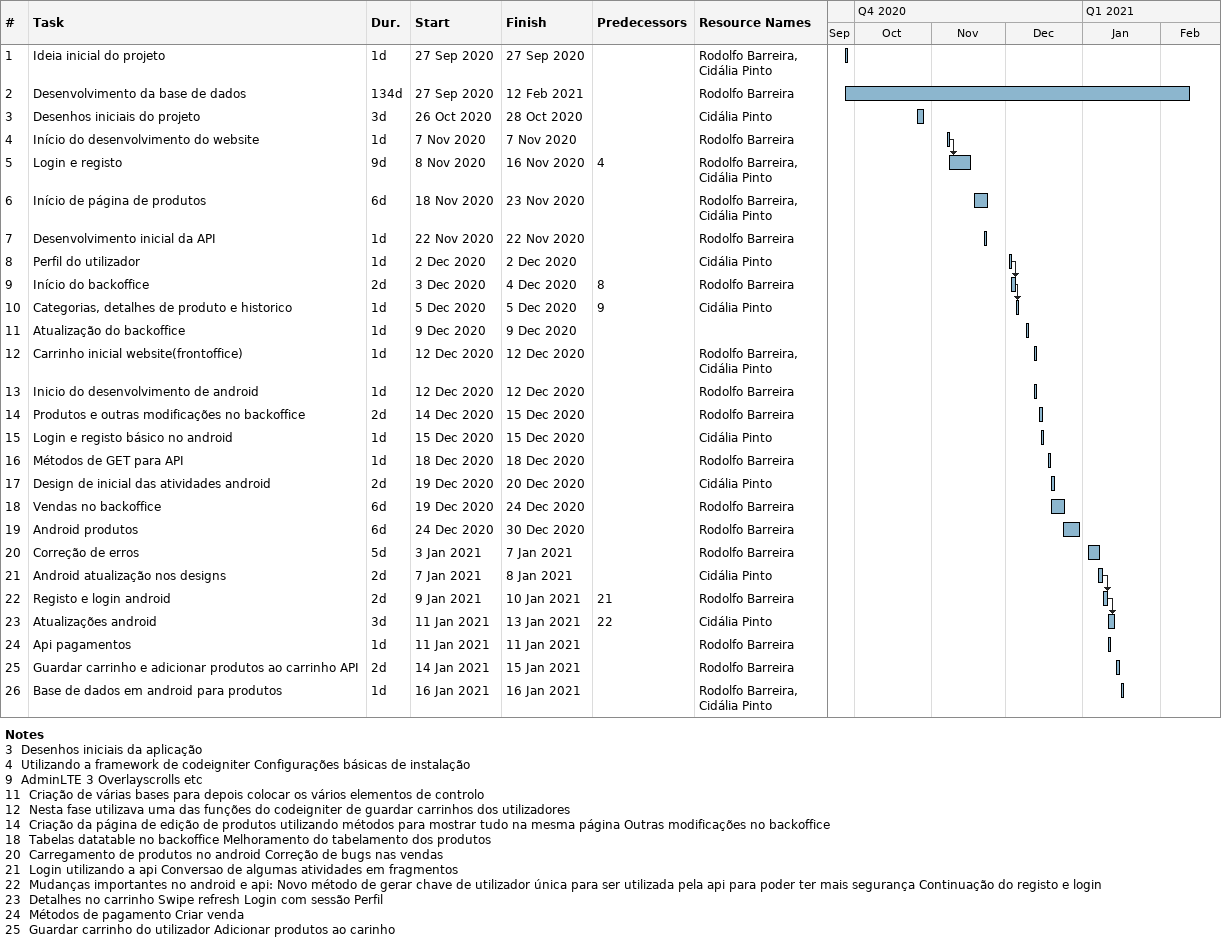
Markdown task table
| ID | Task | Duration | Start | Finish | Predecessors | Resources |
|---|---|---|---|---|---|---|
| 1 | Ideia inicial do projeto | 1d | 2020-09-27 | 2020-09-27 |  | Rodolfo Barreira, Cidália Pinto |
| 2 | Desenvolvimento da base de dados | 134d | 2020-09-27 | 2021-02-12 |  | Rodolfo Barreira |
| 3 | Desenhos iniciais do projeto | 3d | 2020-10-26 | 2020-10-28 |  | Cidália Pinto |
| 4 | Início do desenvolvimento do website | 1d | 2020-11-07 | 2020-11-07 |  | Rodolfo Barreira |
| 5 | Login e registo | 9d | 2020-11-08 | 2020-11-16 | 4 | Rodolfo Barreira, Cidália Pinto |
| 6 | Início de página de produtos | 6d | 2020-11-18 | 2020-11-23 |  | Rodolfo Barreira, Cidália Pinto |
| 7 | Desenvolvimento inicial da API | 1d | 2020-11-22 | 2020-11-22 |  | Rodolfo Barreira |
| 8 | Perfil do utilizador | 1d | 2020-12-02 | 2020-12-02 |  | Cidália Pinto |
| 9 | Início do backoffice | 2d | 2020-12-03 | 2020-12-04 | 8 | Rodolfo Barreira |
| 10 | Categorias, detalhes de produto e historico | 1d | 2020-12-05 | 2020-12-05 | 9 | Cidália Pinto |
| 11 | Atualização do backoffice | 1d | 2020-12-09 | 2020-12-09 |  |  |
| 12 | Carrinho inicial website(frontoffice) | 1d | 2020-12-12 | 2020-12-12 |  | Rodolfo Barreira, Cidália Pinto |
| 13 | Inicio do desenvolvimento de android | 1d | 2020-12-12 | 2020-12-12 |  | Rodolfo Barreira |
| 14 | Produtos e outras modificações no backoffice | 2d | 2020-12-14 | 2020-12-15 |  | Rodolfo Barreira |
| 15 | Login e registo básico no android | 1d | 2020-12-15 | 2020-12-15 |  | Cidália Pinto |
| 16 | Métodos de GET para API | 1d | 2020-12-18 | 2020-12-18 |  | Rodolfo Barreira |
| 17 | Design de inicial das atividades android | 2d | 2020-12-19 | 2020-12-20 |  | Cidália Pinto |
| 18 | Vendas no backoffice | 6d | 2020-12-19 | 2020-12-24 |  | Rodolfo Barreira |
| 19 | Android produtos | 6d | 2020-12-24 | 2020-12-30 |  | Rodolfo Barreira |
| 20 | Correção de erros | 5d | 2021-01-03 | 2021-01-07 |  | Rodolfo Barreira |
| 21 | Android atualização nos designs | 2d | 2021-01-07 | 2021-01-08 |  | Cidália Pinto |
| 22 | Registo e login android | 2d | 2021-01-09 | 2021-01-10 | 21 | Rodolfo Barreira |
| 23 | Atualizações android | 3d | 2021-01-11 | 2021-01-13 | 22 | Cidália Pinto |
| 24 | Api pagamentos | 1d | 2021-01-11 | 2021-01-11 |  | Rodolfo Barreira |
| 25 | Guardar carrinho e adicionar produtos ao carrinho API | 2d | 2021-01-14 | 2021-01-15 |  | Rodolfo Barreira |
| 26 | Base de dados em android para produtos | 1d | 2021-01-16 | 2021-01-16 |  | Rodolfo Barreira, Cidália Pinto |

Notes
- 3: Desenhos iniciais da aplicação
- 4: Utilizando a framework de codeigniter Configurações básicas de instalação
- 9: AdminLTE 3 Overlayscrolls etc
- 11: Criação de várias bases para depois colocar os vários elementos de controlo
- 12: Nesta fase utilizava uma das funções do codeigniter de guardar carrinhos dos utilizadores
- 14: Criação da página de edição de produtos utilizando métodos para mostrar tudo na mesma página Outras modificações no backoffice
- 18: Tabelas datatable no backoffice Melhoramento do tabelamento dos produtos
- 20: Carregamento de produtos no android Correção de bugs nas vendas
- 21: Login utilizando a api Conversao de algumas atividades em fragmentos
- 22: Mudanças importantes no android e api: Novo método de gerar chave de utilizador única para ser utilizada pela api para poder ter mais segurança Continuação do registo e login
- 23: Detalhes no carrinho Swipe refresh Login com sessão Perfil
- 24: Métodos de pagamento Criar venda
- 25: Guardar carrinho do utilizador Adicionar produtos ao carinho
